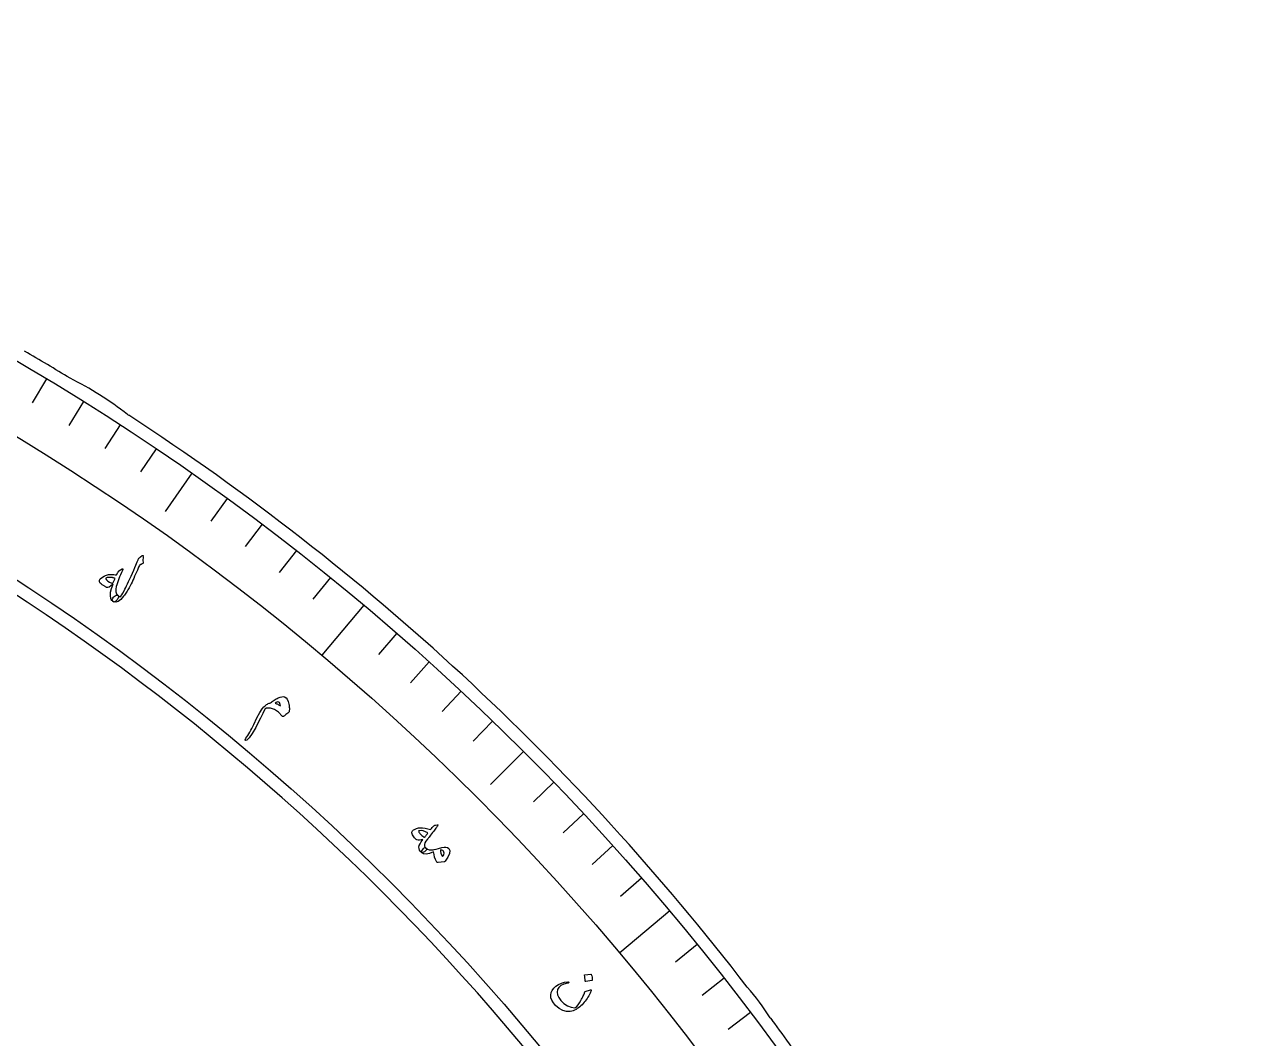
# Model space of a CAD drawing. Header units: millimetres. Extents: x -68 to 68, y -68 to 78.
# Drawn here: x 33.99 to 67.16, y 39.72 to 67.16 of the extents above; entities that cross this region are included whole.
import ezdxf

# ---------------------------------------------------------------- set-up
doc = ezdxf.new("R2010")
doc.units = ezdxf.units.MM
for name, color, linetype in [('CUT_INNER', 6, 'Continuous'), ('CUT_OUTER', 1, 'Continuous'), ('ENGRAVE', 7, 'Continuous'), ('ENGRAVE_FINE', 8, 'Continuous'), ('TEXT', 5, 'Continuous')]:
    doc.layers.add(name, color=color, linetype=linetype)

msp = doc.modelspace()

# ---------------------------------------------------------------- linework, layer by layer
at = {"layer": 'CUT_INNER'}
for centre, radius, start, end in [((0.0001, -0.0002), 61.7624, 92.285139, 12.656461), ((0.0006, 0.0004), 61.7618, 12.656028, 87.715547)]:
    msp.add_arc(centre, radius, start, end, dxfattribs=at)
at = {"layer": 'CUT_OUTER'}
for points in [[(36.7728, 56.6038), (36.8094, 56.5802)], [(54.1647, 40.2791), (54.2165, 40.2097)]]:
    msp.add_lwpolyline(points, dxfattribs=at)
for centre, radius, start, end in [((1.606, 2.7171), 64.3438, 58.50544, 59.78287), ((31.1585, 49.4177), 9.1193, 52.00025, 63.55006), ((0.0058, 0.0074), 67.4906, 37.510445, 56.95381), ((48.4166, 36.5825), 6.8341, 32.74522, 41.40945), ((1.1734, 0.8591), 66.0457, 35.012454, 36.570241)]:
    msp.add_arc(centre, radius, start, end, dxfattribs=at)
at = {"layer": 'ENGRAVE'}
for points in [[(38.519, 55.0108), (37.795, 53.9768)], [(43.1669, 51.4443), (42.031, 50.0906)], [(47.4863, 47.4863), (46.5937, 46.5937)], [(51.4443, 43.1669), (50.0906, 42.031)]]:
    msp.add_lwpolyline(points, dxfattribs=at)
for radius in [67.1557, 65.3886, 62.1068]:
    msp.add_circle((0, 0), radius, dxfattribs=at)
at = {"layer": 'ENGRAVE_FINE'}
for points in [[(34.5878, 57.5637), (34.1977, 56.9145)], [(35.5871, 56.9513), (35.1858, 56.309)], [(36.5756, 56.3216), (36.1632, 55.6864)], [(37.553, 55.6746), (37.1295, 55.0468)], [(39.4732, 54.3301), (39.028, 53.7174)], [(40.4153, 53.633), (39.9596, 53.0281)], [(41.3452, 52.9195), (40.8789, 52.3227)], [(42.2625, 52.1898), (41.7859, 51.6012)], [(44.0581, 50.6831), (43.5613, 50.1115)], [(44.936, 49.9064), (44.4292, 49.3436)], [(45.8001, 49.1146), (45.2836, 48.5607)], [(46.6503, 48.3078), (46.1242, 47.763)], [(48.3078, 46.6503), (47.763, 46.1242)], [(49.1146, 45.8001), (48.5607, 45.2836)], [(49.9064, 44.936), (49.3436, 44.4292)], [(50.6831, 44.0581), (50.1115, 43.5613)], [(52.1898, 42.2625), (51.6012, 41.7859)], [(52.9195, 41.3452), (52.3227, 40.8789)], [(53.633, 40.4153), (53.0281, 39.9596)]]:
    msp.add_lwpolyline(points, dxfattribs=at)
at = {"layer": 'TEXT'}
for points in [[(37.1659, 52.7795), (37.174, 52.7849), (37.1815, 52.7876), (37.1886, 52.7874), (37.1951, 52.7843), (37.1997, 52.7798), (37.2024, 52.774), (37.2034, 52.7668), (37.2025, 52.7583), (37.1943, 52.7172), (37.1914, 52.6778), (37.1938, 52.6401), (37.2015, 52.6042), (37.2023, 52.5902), (37.1982, 52.5782), (37.1892, 52.5682), (37.1751, 52.5604), (37.1668, 52.557), (37.1584, 52.5537), (37.1499, 52.5505), (37.1413, 52.5473), (37.1327, 52.5441), (37.1242, 52.5409), (37.1158, 52.5376), (37.1075, 52.5342), (37.0979, 52.5187), (37.0757, 52.4718), (37.041, 52.3936), (36.9937, 52.2841), (36.9678, 52.2239), (36.9431, 52.1675), (36.9198, 52.115), (36.8977, 52.0664), (36.8768, 52.0218), (36.8571, 51.9815), (36.8387, 51.9453), (36.8215, 51.9133), (36.8047, 51.8836), (36.7872, 51.8543), (36.7692, 51.8254), (36.7506, 51.7969), (36.7313, 51.7688), (36.7114, 51.7409), (36.6907, 51.7131), (36.6693, 51.6856), (36.5912, 51.598), (36.5204, 51.543), (36.4571, 51.5206), (36.4011, 51.5309), (36.3799, 51.545), (36.3674, 51.5627), (36.3639, 51.584), (36.3691, 51.6089), (36.3807, 51.6344), (36.3963, 51.6573), (36.4158, 51.6777), (36.4394, 51.6956), (36.4642, 51.71), (36.4854, 51.7169), (36.503, 51.7162), (36.517, 51.7079), (36.5267, 51.7), (36.5354, 51.6929), (36.5431, 51.6866), (36.5498, 51.6812), (36.5558, 51.6767), (36.5613, 51.6734), (36.5662, 51.6711), (36.5706, 51.6699), (36.5938, 51.688), (36.6208, 51.7212), (36.6516, 51.7696), (36.6863, 51.8333), (36.7057, 51.8719), (36.7273, 51.9167), (36.7513, 51.9674), (36.7774, 52.0243), (36.806, 52.0872), (36.8371, 52.1563), (36.8708, 52.2316), (36.907, 52.3129), (36.9423, 52.3926), (36.9731, 52.4627), (36.9994, 52.5233), (37.0213, 52.5742), (37.0389, 52.6155), (37.0522, 52.6471), (37.0613, 52.669), (37.0662, 52.6811), (37.0737, 52.6962), (37.0841, 52.7107), (37.0973, 52.7246), (37.1133, 52.738), (37.1221, 52.7442), (37.1302, 52.7501), (37.1378, 52.7557), (37.1446, 52.761), (37.1509, 52.766), (37.1565, 52.7708), (37.1615, 52.7753), (37.1659, 52.7795)], [(36.4707, 51.946), (36.4576, 51.8714), (36.4613, 51.8066), (36.4816, 51.7518), (36.5185, 51.7068), (36.5282, 51.6939), (36.5319, 51.6777), (36.5295, 51.6583), (36.5211, 51.6356), (36.5153, 51.6246), (36.5089, 51.6136), (36.5021, 51.6027), (36.4947, 51.5919), (36.4867, 51.5813), (36.4779, 51.5714), (36.4684, 51.5619), (36.4581, 51.553), (36.4398, 51.5394), (36.424, 51.5309), (36.4108, 51.5275), (36.4, 51.5293), (36.3745, 51.5473), (36.3532, 51.5693), (36.3361, 51.5952), (36.3232, 51.6251), (36.3111, 51.7012), (36.3173, 51.7912), (36.3418, 51.8953), (36.3845, 52.0133), (36.3283, 51.965), (36.2807, 51.9338), (36.2416, 51.9197), (36.211, 51.9226), (36.1976, 51.9288), (36.1838, 51.9358), (36.1697, 51.9437), (36.1551, 51.9524), (36.14, 51.962), (36.1243, 51.9727), (36.108, 51.9843), (36.0911, 51.9969), (36.0607, 52.0211), (36.0385, 52.0414), (36.0244, 52.0577), (36.0184, 52.0702), (36.0137, 52.0978), (36.0156, 52.1214), (36.0242, 52.1411), (36.0394, 52.1567), (36.0971, 52.1982), (36.1438, 52.229), (36.1794, 52.2492), (36.2039, 52.2586), (36.2326, 52.2649), (36.263, 52.2694), (36.295, 52.2721), (36.3288, 52.2731), (36.3642, 52.2723), (36.4013, 52.2698), (36.44, 52.2655), (36.4805, 52.2594), (36.5144, 52.3279), (36.5189, 52.3358), (36.523, 52.3431), (36.5269, 52.3498), (36.5304, 52.3558), (36.5339, 52.361), (36.5374, 52.3653), (36.541, 52.3687), (36.5446, 52.3712), (36.6265, 52.4222), (36.6396, 52.4275), (36.6458, 52.4226), (36.6453, 52.4074), (36.6378, 52.3821), (36.6096, 52.3226), (36.5836, 52.2645), (36.5598, 52.2077), (36.5382, 52.1523), (36.5186, 52.0983), (36.5008, 52.0459), (36.4848, 51.9951), (36.4707, 51.946)], [(36.4398, 52.1681), (36.4264, 52.1725), (36.4125, 52.1768), (36.3978, 52.181), (36.3825, 52.1851), (36.3665, 52.1886), (36.3495, 52.1914), (36.3317, 52.1933), (36.3131, 52.1943), (36.2947, 52.1952), (36.2767, 52.1949), (36.2591, 52.1935), (36.2418, 52.191), (36.2251, 52.1872), (36.2088, 52.1823), (36.1932, 52.176), (36.1781, 52.1685), (36.2023, 52.1281), (36.2389, 52.0935), (36.288, 52.065), (36.3496, 52.0423), (36.3617, 52.0423), (36.374, 52.0477), (36.3866, 52.0583), (36.3995, 52.0742)], [(40.6459, 48.7975), (40.6691, 48.8174), (40.6929, 48.8367), (40.7173, 48.8553), (40.7422, 48.8733), (40.7677, 48.8904), (40.7938, 48.9062), (40.8206, 48.9206), (40.848, 48.9338), (40.9016, 48.9544), (40.9488, 48.9659), (40.9896, 48.9682), (41.024, 48.9613), (41.0652, 48.9374), (41.0986, 48.8969), (41.1242, 48.8397), (41.142, 48.766), (41.1455, 48.7442), (41.1484, 48.7223), (41.1506, 48.7003), (41.1521, 48.6783), (41.1531, 48.6562), (41.1535, 48.6339), (41.1535, 48.6113), (41.153, 48.5886), (41.1519, 48.576), (41.1492, 48.5652), (41.1449, 48.556), (41.1389, 48.5486), (41.1091, 48.5233), (41.0824, 48.5009), (41.0587, 48.4813), (41.038, 48.4645), (41.0207, 48.4508), (41.007, 48.4403), (40.9971, 48.4331), (40.9907, 48.4291), (40.9809, 48.426), (40.9719, 48.4265), (40.9638, 48.4306), (40.9566, 48.4382), (40.8584, 48.5479), (40.7536, 48.6202), (40.6424, 48.6551), (40.5251, 48.6525), (40.5142, 48.6492), (40.5054, 48.6443), (40.4986, 48.6377), (40.4937, 48.6295), (40.4377, 48.5106), (40.3771, 48.3887), (40.3121, 48.2638), (40.2425, 48.1359), (40.1441, 47.9678), (40.0654, 47.8533), (40.0068, 47.7922), (39.9681, 47.7846), (39.9619, 47.7928), (39.9616, 47.8048), (39.967, 47.8206), (39.9783, 47.84), (40.0045, 47.8784), (40.0307, 47.9193), (40.0568, 47.9627), (40.0829, 48.0085), (40.109, 48.0566), (40.1352, 48.1068), (40.1617, 48.159), (40.1882, 48.2132), (40.2773, 48.395), (40.3524, 48.5352), (40.4138, 48.6338), (40.4615, 48.6906), (40.4877, 48.7138), (40.5131, 48.734), (40.5378, 48.7513), (40.5618, 48.7656), (40.5847, 48.7773), (40.6064, 48.7865), (40.6268, 48.7933), (40.6459, 48.7975)], [(40.7659, 48.7884), (40.784, 48.7828), (40.8024, 48.7761), (40.8211, 48.7683), (40.8402, 48.7595), (40.8595, 48.7497), (40.879, 48.739), (40.8986, 48.7273), (40.9184, 48.7148), (40.9094, 48.7549), (40.8982, 48.7854), (40.8848, 48.8063), (40.8692, 48.8177), (40.8444, 48.8238), (40.819, 48.8209), (40.7928, 48.8091), (40.7659, 48.7884)], [(45.1524, 45.4967), (45.1687, 45.4972), (45.1759, 45.492), (45.1741, 45.4811), (45.1634, 45.4646), (45.1561, 45.4553), (45.1461, 45.4425), (45.1335, 45.4259), (45.1182, 45.4056), (45.1, 45.3816), (45.0787, 45.3537), (45.0542, 45.322), (45.0265, 45.2865), (44.9994, 45.2515), (44.975, 45.2202), (44.9535, 45.1926), (44.9348, 45.1687), (44.919, 45.1486), (44.9062, 45.1323), (44.8964, 45.1198), (44.8895, 45.1112), (44.8479, 45.0556), (44.82, 45.0079), (44.806, 44.9681), (44.8057, 44.9362), (44.8107, 44.9188), (44.8201, 44.9013), (44.834, 44.8835), (44.8524, 44.8657), (44.8613, 44.8532), (44.8643, 44.8397), (44.8613, 44.8252), (44.8523, 44.8097), (44.8386, 44.7938), (44.8232, 44.7793), (44.8059, 44.7664), (44.7868, 44.755), (44.7689, 44.7468), (44.7539, 44.7426), (44.7416, 44.7421), (44.7322, 44.7455), (44.6978, 44.7806), (44.6741, 44.8169), (44.6613, 44.8543), (44.6592, 44.893), (44.6689, 44.9371), (44.6901, 44.9868), (44.7227, 45.042), (44.7668, 45.1028), (44.7161, 45.0895), (44.6718, 45.0833), (44.6341, 45.0843), (44.6028, 45.0925), (44.5826, 45.1044), (44.562, 45.1215), (44.5411, 45.144), (44.5198, 45.1718), (44.4995, 45.2034), (44.4844, 45.2318), (44.4745, 45.2571), (44.4697, 45.2793), (44.4696, 45.3011), (44.4737, 45.3197), (44.482, 45.3352), (44.4945, 45.3476), (44.513, 45.3602), (44.5353, 45.3724), (44.5615, 45.384), (44.5915, 45.3952), (44.6227, 45.4054), (44.6484, 45.4127), (44.6687, 45.4172), (44.6834, 45.4187), (44.7536, 45.4152), (44.8252, 45.4062), (44.8982, 45.3918), (44.9725, 45.372), (44.9963, 45.3995), (45.017, 45.4229), (45.0348, 45.4424), (45.0496, 45.4578), (45.063, 45.4698), (45.0765, 45.4789), (45.0903, 45.4852), (45.1042, 45.4886)], [(44.9009, 45.2809), (44.8356, 45.3125), (44.774, 45.3328), (44.7159, 45.3419), (44.6614, 45.3397), (44.6558, 45.3376), (44.6524, 45.334), (44.6512, 45.3289), (44.6522, 45.3223), (44.6603, 45.3025), (44.671, 45.2829), (44.6842, 45.2636), (44.7001, 45.2445), (44.7185, 45.2258), (44.7395, 45.2072), (44.7631, 45.189), (44.7892, 45.1709), (44.7937, 45.1686), (44.7992, 45.167), (44.8058, 45.166), (44.8133, 45.1657), (44.8234, 45.1775), (44.8337, 45.19), (44.8443, 45.2032), (44.8551, 45.2173), (44.8662, 45.232), (44.8775, 45.2476), (44.8891, 45.2638), (44.9009, 45.2809)], [(45.4679, 44.8568), (45.4946, 44.7998), (45.4868, 44.7232), (45.4445, 44.6272), (45.3678, 44.5117), (45.3615, 44.5041), (45.355, 44.4984), (45.3481, 44.4948), (45.3409, 44.4932), (45.1754, 44.4758), (45.1648, 44.4753), (45.1555, 44.4779), (45.1475, 44.4834), (45.1409, 44.492), (45.1087, 44.5589), (45.084, 44.6275), (45.0669, 44.6977), (45.0574, 44.7696), (44.9479, 44.7263), (44.8573, 44.7078), (44.7854, 44.7142), (44.7322, 44.7455), (44.7293, 44.752), (44.7296, 44.7621), (44.7333, 44.776), (44.7403, 44.7935), (44.7626, 44.8319), (44.784, 44.8592), (44.8046, 44.8753), (44.8244, 44.8803), (44.8316, 44.8789), (44.8387, 44.876), (44.8456, 44.8716), (44.8524, 44.8657), (44.8878, 44.8405), (44.9316, 44.8251), (44.9838, 44.8192), (45.0443, 44.823), (45.0754, 44.8292), (45.1247, 44.8411), (45.1923, 44.8588), (45.2781, 44.8822), (45.3387, 44.8939), (45.3905, 44.8935), (45.4335, 44.8811), (45.4679, 44.8568)], [(45.2405, 44.8236), (45.2445, 44.7777), (45.2554, 44.7321), (45.2733, 44.6867), (45.2982, 44.6417), (45.3228, 44.6697), (45.3373, 44.6981), (45.3419, 44.727), (45.3364, 44.7562), (45.3225, 44.7826), (45.3019, 44.8026), (45.2745, 44.8162), (45.2405, 44.8236)], [(49.3186, 41.0055), (49.3042, 40.9729), (49.2885, 40.9398), (49.2714, 40.9061), (49.2529, 40.8719), (49.2326, 40.8372), (49.2103, 40.802), (49.1858, 40.7664), (49.1594, 40.7303), (49.132, 40.6955), (49.1036, 40.6626), (49.0741, 40.6316), (49.0435, 40.6024), (49.0117, 40.575), (48.9786, 40.5493), (48.9443, 40.5254), (48.9088, 40.5031), (48.8693, 40.4823), (48.8303, 40.4662), (48.7917, 40.4547), (48.7536, 40.4478), (48.6531, 40.4485), (48.5537, 40.4763), (48.4551, 40.5312), (48.3572, 40.6132), (48.297, 40.6813), (48.255, 40.7501), (48.2311, 40.8195), (48.2253, 40.8896), (48.2376, 40.9564), (48.2653, 41.0189), (48.3085, 41.0771), (48.3672, 41.1309), (48.4383, 41.1773), (48.5147, 41.2123), (48.5965, 41.236), (48.6835, 41.2483), (48.6948, 41.2481), (48.7031, 41.2456), (48.7083, 41.2409), (48.7105, 41.2339), (48.7101, 41.2253), (48.7049, 41.2186), (48.6951, 41.2138), (48.6805, 41.211), (48.5788, 41.1862), (48.4995, 41.1493), (48.4425, 41.1003), (48.4078, 41.0393), (48.3958, 40.9716), (48.407, 40.9), (48.4413, 40.8242), (48.4987, 40.7443), (48.5838, 40.6609), (48.6755, 40.5999), (48.774, 40.5612), (48.8792, 40.5447), (48.8822, 40.545), (48.8857, 40.5464), (48.8899, 40.549), (48.8947, 40.5526), (48.9294, 40.5849), (48.9654, 40.6278), (49.0027, 40.6813), (49.0413, 40.7455), (49.0597, 40.779), (49.0766, 40.8105), (49.0918, 40.8401), (49.1054, 40.8677), (49.1172, 40.8935), (49.1271, 40.9173), (49.135, 40.9392), (49.141, 40.9592), (49.1445, 40.9692), (49.149, 40.9769), (49.1544, 40.9824), (49.1608, 40.9855), (49.3046, 41.0311), (49.3143, 41.0322), (49.3199, 41.0283), (49.3213, 41.0194), (49.3186, 41.0055)], [(49.3095, 41.4579), (49.3128, 41.4576), (49.316, 41.4559), (49.3192, 41.4529), (49.3222, 41.4486), (49.3347, 41.4106), (49.3433, 41.3721), (49.3479, 41.3332), (49.3486, 41.2937), (49.3476, 41.289), (49.3456, 41.2856), (49.3424, 41.2834), (49.3382, 41.2826), (49.1707, 41.2591), (49.1659, 41.2595), (49.1626, 41.2622), (49.1605, 41.2674), (49.1599, 41.2749), (49.1594, 41.2815), (49.1583, 41.2916), (49.1566, 41.3053), (49.1544, 41.3226), (49.1515, 41.3436), (49.1477, 41.3686), (49.1431, 41.3976), (49.1376, 41.4305), (49.1373, 41.4352), (49.1382, 41.4385), (49.1404, 41.4403), (49.1438, 41.4407)]]:
    msp.add_lwpolyline(points, close=True, dxfattribs=at)

doc.saveas('drawing.dxf')
